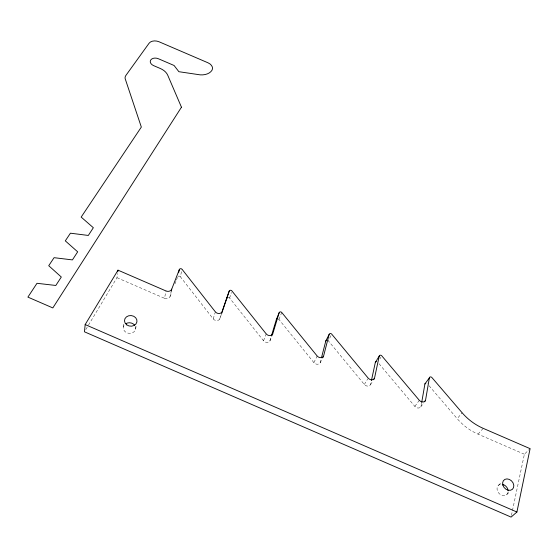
<?xml version="1.0" encoding="UTF-8"?>
<svg xmlns="http://www.w3.org/2000/svg" width="558" height="558" viewBox="0 0 558 558"><rect width="100%" height="100%" fill="white"/><g stroke="black" fill="none" stroke-linecap="round" stroke-linejoin="round"><path stroke-width="0.42" stroke-dasharray="2.79 2.09" d="M88.464 325.14L116.964 277.689L117.543 273.511M123.43 326.904L124.071 322.908M421.562 403.225L420.976 406.566A3.99 3.292 38.5 0 1 414.852 406.384L378.931 363.593M135.601 329.15L136.326 325.175M511.442 515.39L524.387 454.219L530.1 448.667M330.978 335.637L328.341 340.84L364.332 384.469A3.948 3.32 33.8 0 0 370.533 384.685L371.237 381.4M116.964 277.689L164.471 298.272L166.061 290.976M164.471 298.272A4.129 3.453 10.3 0 0 170.071 296.465L171.355 290.795M221.338 314.391L219.65 319.246A3.92 3.327 15.6 0 1 213.212 318.925L180.339 276.705L182.075 269.312M278.275 318.939A1.507 1.262 22.2 0 1 278.93 319.427L313.882 362.588A3.92 3.334 28.1 0 0 320.159 362.84L321.241 358.648M228.131 297.421A1.507 1.262 16.7 0 1 229.603 298.049L263.509 340.743A3.913 3.341 21.8 0 0 269.87 341.022L271.111 336.906M213.212 318.925L215.36 311.859M219.65 319.246L221.128 314.545M229.603 298.049L231.382 292.483M170.071 296.465L171.892 291.764M174.926 283.917L176.14 280.786M176.447 279.997L177.66 276.866M263.509 340.743L266.229 333.921M269.87 341.022L272.346 334.974M278.93 319.427L281.769 312.501M313.882 362.588L317.174 356.011M320.159 362.84L322.405 358.459M85.793 329.583L88.018 325.879M380.012 358.689L380.891 357.26M364.332 384.469L367.771 378.84M370.533 384.685L372.716 381.177M414.852 406.384L419.309 400.302M420.676 407.005L423.689 402.96M524.387 454.219L478.032 434.138A46.126 36.284 40.5 0 1 457.204 418.674L462.122 412.753M478.032 434.138L483.214 428.356M498.468 485.3L501.565 482.328M506.727 494.562L509.893 491.64M429.067 385.731L457.204 418.674M177.925 276.468A1.521 1.249 11.7 0 1 180.339 276.705M426.947 383.381A1.535 1.249 37.3 0 1 427.177 383.548M508.024 492.282A6.208 4.966 48.1 0 1 502.409 495.448A6.208 4.966 48.1 0 1 497.087 489.499A6.208 4.966 48.1 0 1 500.875 484.281M135.336 326.416A6.201 5.294 5.6 0 1 132.567 332.735A6.201 5.294 5.6 0 1 124.727 331.285A6.201 5.294 5.6 0 1 124.818 324.47"/><path stroke-width="0.84" d="M429.395 377.787L425.496 400.491A4.039 3.313 38.2 0 1 419.309 400.302L381.77 355.823A1.535 1.262 32.7 0 0 379.238 356.06L374.467 378.366A3.997 3.341 33.6 0 1 368.203 378.143L331.731 334.144A1.528 1.269 27.7 0 0 329.157 334.361L323.521 356.276A3.969 3.355 28 0 1 317.174 356.011L281.769 312.501A1.521 1.269 22.2 0 0 279.153 312.696L272.653 334.221A3.955 3.355 21.8 0 1 266.229 333.921L231.884 290.892A1.528 1.269 16.8 0 0 229.219 291.067L221.868 312.194A3.962 3.341 15.8 0 1 215.36 311.859L182.075 269.312A1.535 1.256 11.9 0 0 179.369 269.472L171.718 289.17A4.178 3.474 10.5 0 1 166.061 290.976L118.01 270.163L85.172 324.568L84.453 331.808L511.079 517.092L516.91 512.021L530.1 448.667L483.214 428.356A46.635 36.472 40.2 0 1 462.122 412.753L431.885 377.529A1.555 1.256 37 0 0 429.395 377.787L424.91 384.009L421.709 402.388M117.78 271.837L118.01 270.163M371.419 380.577L375.311 362.519L379.238 356.06M171.355 290.795L171.718 289.17M178.609 272.757L179.369 269.472M321.457 357.811L325.788 341.057L329.157 334.361M271.606 335.26L276.336 319.629L279.153 312.696M221.617 313.589L229.219 291.067M322.775 357.734L323.521 356.276M373.595 379.768L374.467 378.366M424.492 401.837L425.496 400.491M85.172 324.568L516.91 512.021M226.96 298.23A1.507 1.262 16.7 0 1 227.392 297.665M276.336 319.629A1.507 1.262 22.2 0 1 276.963 318.925M325.788 341.057A1.514 1.262 27.8 0 1 326.611 340.254M375.311 362.519A1.521 1.256 32.9 0 1 376.35 361.647M424.91 384.009A1.535 1.249 37.3 0 1 425.433 383.262M502.298 484.33A6.208 4.966 48.1 0 1 508.129 490.859M126.017 323.577A6.201 5.294 5.6 0 1 134.604 325.168M181.455 107.206L52.829 307.925L27.9 297.107L36.988 283.297L55.821 285.466L61.31 277.026L48.727 265.706L54.077 257.684L72.428 259.902L77.674 251.825L65.307 240.861L70.427 233.188L88.317 235.448L93.339 227.72L81.168 217.09L141.334 127.084L125.529 79.752A7.958 5.566 10.5 0 1 125.857 75.483L149.07 43.252A7.666 5.203 11.9 0 1 159.1 41.794L207.974 62.789A7.61 5.252 14.2 0 1 211.977 70.28A14.159 9.758 13.9 0 1 200.224 74.863L178.881 71.703L174.068 65.481L158.409 58.75A5.824 4.011 11.8 0 0 150.772 59.936A5.824 4.011 11.8 0 0 153.61 65.621L160.334 68.508A13.971 9.751 11.6 0 1 167.742 75.232L181.455 107.206M502.891 485.195A6.277 5.001 47.7 0 0 512.425 489.296A6.277 5.001 47.7 0 0 509.342 479.413A6.277 5.001 47.7 0 0 502.891 485.195M126.701 324.833A6.271 5.329 5.9 0 0 136.905 321.994A6.271 5.329 5.9 0 0 128.619 315.793A6.271 5.329 5.9 0 0 126.701 324.833"/></g></svg>
